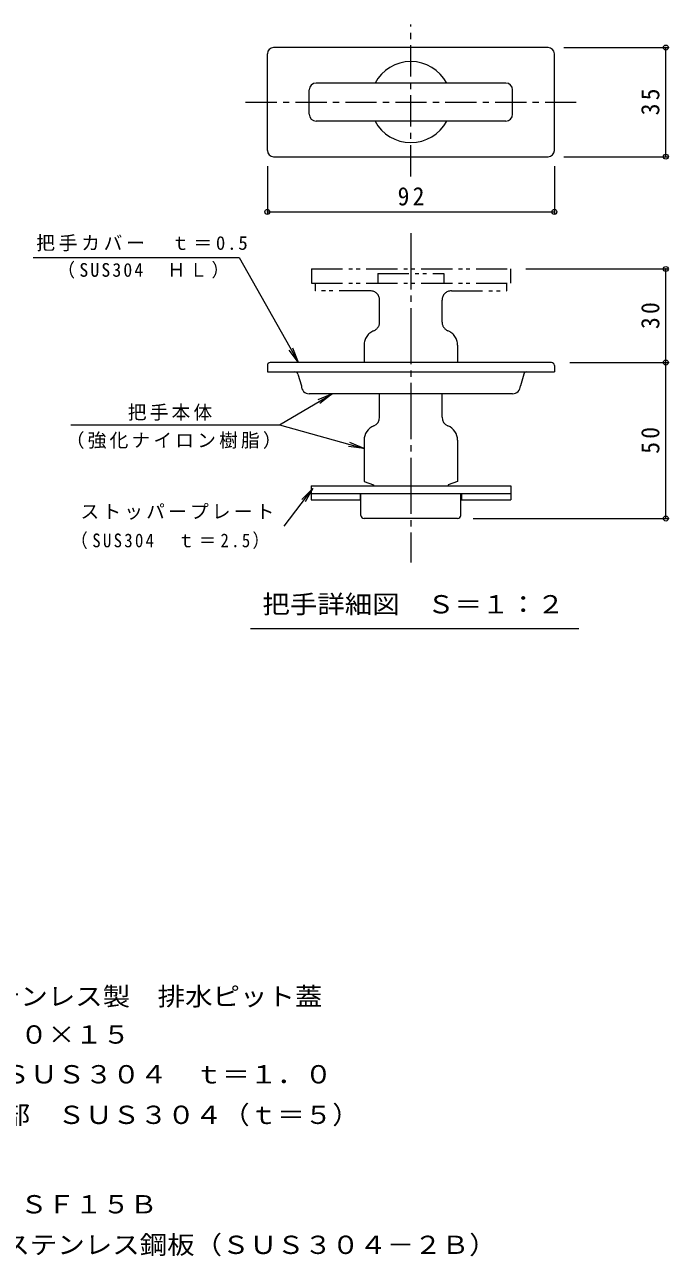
# Model space of a CAD drawing. Units: millimetres on the paper, enlarged 2 times, with parts at other scales. Extents: x -301 to 317, y -273 to 234.
# Drawn here: x 110.2 to 316.5, y -161 to 233.9 of the extents above; entities that cross this region are included whole.
import ezdxf
from ezdxf.enums import TextEntityAlignment as Align

# ---------------------------------------------------------------- set-up
doc = ezdxf.new("R2010")
doc.units = ezdxf.units.MM
doc.header["$LTSCALE"] = 2
doc.header["$PDMODE"] = 32
doc.header["$PDSIZE"] = 1.6
for name, pattern in [('CHAIN1', [8, 5, -1, 1, -1]), ('CHAIN2', [12, 9, -1, 1, -1]), ('DOUBLE_CHAIN1', [8.8, 5, -1, 0.6, -0.6, 0.6, -1])]:
    doc.linetypes.add(name, pattern=pattern)
for name, color, linetype, lineweight in [('C-0', 3, 'Continuous', 9), ('C-4', 7, 'Continuous', 9), ('D-5', 7, 'Continuous', 9)]:
    doc.layers.add(name, color=color, linetype=linetype, lineweight=lineweight)
doc.styles.add('ＭＳ ゴシック', font='')
doc.styles.get('ＭＳ ゴシック').set_extended_font_data('MS Gothic')

msp = doc.modelspace()

# ---------------------------------------------------------------- linework, layer by layer
at = {"layer": 'C-0', "linetype": 'CHAIN1'}
for p, q in [((233.975, 185.266), (233.975, 233.901)), ((181.008, 209.067), (287.257, 209.067))]:
    msp.add_line(p, q, dxfattribs=at)
at = {"layer": 'C-0'}
for p, q in [((277.975, 226.567), (189.975, 226.567)), ((187.975, 193.567), (187.975, 224.567)), ((279.975, 193.567), (279.975, 224.567)), ((264.375, 215.167), (203.575, 215.167)), ((201.375, 205.167), (201.375, 212.967)), ((266.575, 205.167), (266.575, 212.967)), ((264.375, 202.967), (203.575, 202.967)), ((189.975, 191.567), (277.975, 191.567)), ((187.975, 124.667), (187.975, 122.567)), ((187.975, 122.567), (279.975, 122.567)), ((279.075, 125.567), (188.875, 125.567)), ((279.975, 124.667), (279.975, 122.567)), ((197.785, 121.844), (198.876, 118.067)), ((270.166, 121.844), (269.075, 118.067)), ((266.575, 115.567), (201.375, 115.567)), ((223.975, 108.067), (223.975, 115.567)), ((243.975, 108.067), (243.975, 115.567)), ((218.975, 100.667), (218.975, 87.467)), ((248.975, 100.651), (248.975, 87.467)), ((218.975, 87.467), (221.975, 86.367)), ((248.975, 87.467), (245.975, 86.367)), ((201.975, 86.067), (265.975, 86.067)), ((201.975, 86.067), (201.975, 81.567)), ((201.975, 83.567), (265.975, 83.567)), ((217.725, 83.567), (217.725, 81.567)), ((217.975, 76.567), (217.975, 83.567)), ((221.975, 86.367), (221.975, 86.067)), ((245.975, 86.367), (245.975, 86.067)), ((249.975, 76.567), (249.975, 83.567)), ((250.225, 83.567), (250.225, 81.567)), ((265.975, 86.067), (265.975, 81.567)), ((201.975, 81.567), (217.725, 81.567)), ((250.225, 81.567), (265.975, 81.567)), ((248.975, 75.567), (218.975, 75.567))]:
    msp.add_line(p, q, dxfattribs=at)
at = {"layer": 'C-0', "linetype": 'CHAIN2'}
msp.add_line((233.975, 167.036), (233.975, 61.45), dxfattribs=at)
at = {"layer": 'C-0', "linetype": 'DOUBLE_CHAIN1'}
for p, q in [((202.075, 155.567), (265.875, 155.567)), ((202.075, 155.567), (202.075, 151.067)), ((223.375, 154.067), (244.575, 154.067)), ((223.375, 154.067), (223.375, 151.067)), ((244.575, 154.067), (244.575, 151.067)), ((265.875, 155.567), (265.875, 151.067)), ((202.075, 151.067), (265.875, 151.067)), ((203.275, 151.067), (203.275, 148.567)), ((264.675, 151.067), (264.675, 148.567)), ((220.975, 148.567), (203.275, 148.567)), ((246.975, 148.567), (264.675, 148.567)), ((223.975, 138.567), (223.975, 145.567)), ((243.975, 138.567), (243.975, 145.567)), ((218.975, 131.167), (218.975, 125.567)), ((248.975, 131.151), (248.975, 125.567))]:
    msp.add_line(p, q, dxfattribs=at)
at = {"layer": 'C-0'}
for centre, radius, start, end in [((189.975, 224.567), 2, 90, 180), ((277.975, 224.567), 2, 0, 90), ((233.975, 209.067), 13, 27.9843, 152.0157), ((203.575, 212.967), 2.2, 90, 180), ((264.375, 212.967), 2.2, 0, 90), ((203.575, 205.167), 2.2, 180, 270), ((233.975, 209.067), 13, 207.9843, 332.0157), ((264.375, 205.167), 2.2, 270, 0), ((189.975, 193.567), 2, 180, 270), ((277.975, 193.567), 2, 270, 0), ((188.875, 124.667), 0.9, 90, 180), ((196.824, 121.567), 1, 16.1012, 90), ((271.126, 121.567), 1, 90, 163.8988), ((279.075, 124.667), 0.9, 0, 90), ((201.375, 118.067), 2.5, 180, 270), ((266.575, 118.067), 2.5, 270, 0), ((220.975, 108.067), 3, 292.02405, 0), ((246.975, 108.067), 3, 180, 247.97595), ((223.975, 100.651), 5, 112.02434, 180), ((243.975, 100.651), 5, 0, 67.97566), ((218.975, 76.567), 1, 180, 270), ((248.975, 76.567), 1, 270, 0)]:
    msp.add_arc(centre, radius, start, end, dxfattribs=at)
at = {"layer": 'C-0', "linetype": 'DOUBLE_CHAIN1'}
for centre, radius, start, end in [((220.975, 145.567), 3, 0, 90), ((246.975, 145.567), 3, 90, 180), ((220.975, 138.567), 3, 292.02405, 0), ((246.975, 138.567), 3, 180, 247.97595), ((223.975, 131.151), 5, 112.02371, 180), ((243.975, 131.151), 5, 0, 67.97629)]:
    msp.add_arc(centre, radius, start, end, dxfattribs=at)
at = {"layer": 'C-4'}
for p, q in [((282.975, 226.567), (316.315, 226.567)), ((315.715, 191.567), (315.715, 226.567)), ((282.975, 191.567), (316.315, 191.567)), ((187.975, 188.567), (187.975, 173.265)), ((279.975, 188.567), (279.975, 173.265)), ((187.975, 173.865), (279.975, 173.865)), ((112.934, 159.277), (178.913, 159.277)), ((270.875, 155.567), (316.315, 155.567)), ((315.715, 75.567), (315.715, 155.567)), ((197.99, 125.567), (196.116, 130.203)), ((284.976, 125.567), (316.315, 125.567)), ((208.707, 115.567), (204.104, 113.614)), ((124.958, 105.625), (191.825, 105.625)), ((218.975, 97.972), (214.381, 99.945)), ((202.521, 85.245), (199.01, 81.685)), ((253.975, 75.567), (316.315, 75.567)), ((287.832, 40.192), (182.537, 40.192))]:
    msp.add_line(p, q, dxfattribs=at)
for points in [[(178.913, 159.277), (197.99, 125.567), (194.981, 129.56)], [(191.825, 105.625), (208.707, 115.567), (204.766, 112.489)], [(191.825, 105.625), (218.975, 97.972), (214.027, 98.689)], [(193.333, 73.098), (202.521, 85.245), (200.051, 80.898)]]:
    msp.add_lwpolyline(points, dxfattribs=at)
for p in [(315.715, 226.567), (315.715, 191.567), (187.975, 173.865), (279.975, 173.865), (315.715, 155.567), (315.715, 125.567), (315.715, 75.567)]:
    msp.add_point(p, dxfattribs=at)

# ---------------------------------------------------------------- texts
at = {"layer": 'C-4', "color": 2, "style": 'ＭＳ ゴシック', "width": 1.1}
msp.add_text('把手詳細図\u3000Ｓ＝１：２', height=5.865, dxfattribs=at).set_placement((186.388, 43.386), align=Align.BOTTOM_LEFT)
at = {"layer": 'C-4', "color": 2, "char_height": 5.865, "attachment_point": 7, "rotation": 90, "style": 'ＭＳ ゴシック'}
for s, insert in [('\\T1.27;\\W0.95;35', (313.715, 204.817)), ('\\T1.27;\\W0.95;30', (313.715, 136.317)), ('\\T1.27;\\W0.95;50', (313.715, 96.317))]:
    msp.add_mtext(s, dxfattribs=dict(at, insert=insert))
at = {"layer": 'C-4', "color": 2, "insert": (229.725, 175.865), "char_height": 5.865, "attachment_point": 7, "style": 'ＭＳ ゴシック'}
msp.add_mtext('\\T1.27;\\W0.95;92', dxfattribs=at)
at = {"layer": 'C-4', "char_height": 4.399, "attachment_point": 7, "style": 'ＭＳ ゴシック'}
for s, insert in [('\\T1.2;把手カバー\u3000ｔ＝0.5', (113.898, 161.23)), ('\\T1.24;\\W0.95;（SUS304\u3000ＨＬ）', (120.648, 152.492)), ('\\T1.17;把手本体', (143.247, 106.934)), ('\\T1.17;（強化ナイロン樹脂）', (123.368, 97.89)), ('\\T1.17;ストッパープレート', (128.074, 75.153)), ('\\T1.27;\\W0.9;（SUS304\u3000ｔ＝2.5）', (124.992, 65.776))]:
    msp.add_mtext(s, dxfattribs=dict(at, insert=insert))
at = {"layer": 'D-5', "color": 2, "style": 'ＭＳ ゴシック', "width": 1.1}
for s, p in [('樹脂タイル用\u3000ステンレス製\u3000排水ピット蓋', (29.609, -82.324)), ('ＳＥ\u3000３５０×６００×１５', (29.609, -94.545)), ('材質：目地部\u3000ＳＵＳ３０４\u3000ｔ＝１．０', (41.552, -107.289)), ('\u3000\u3000\u3000プレート部\u3000ＳＵＳ３０４（ｔ＝５）', (41.552, -120.289)), ('ステンレス製受枠\u3000ＳＦ１５Ｂ', (29.52, -148.966)), ('材質：冷間圧延ステンレス鋼板（ＳＵＳ３０４－２Ｂ）', (41.462, -161.966))]:
    msp.add_text(s, height=5.865, dxfattribs=at).set_placement(p, align=Align.BOTTOM_LEFT)

doc.saveas('drawing.dxf')
